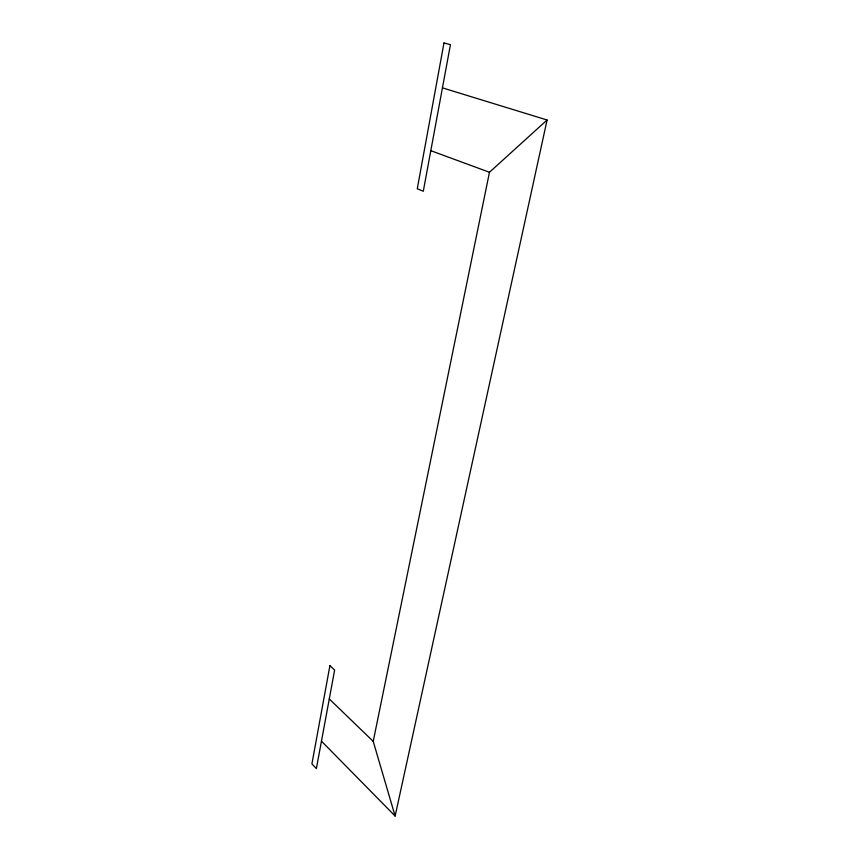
<?xml version="1.0" encoding="UTF-8"?>
<svg xmlns="http://www.w3.org/2000/svg" width="859" height="859" viewBox="0 0 859 859"><rect width="100%" height="100%" fill="white"/><g stroke="black" fill="none" stroke-linecap="round" stroke-linejoin="round"><path stroke-width="1.29" d="M547.086 120.002L395.119 816.05L373.225 741.371L489.469 172.272L547.086 120.002L442.439 87.865M430.81 150.669L489.469 172.272M329.287 698.936L373.225 741.371M321.47 741.156L395.119 816.05M329.91 665.65L311.914 763.887L316.38 768.59L334.634 670.052L329.91 665.65M443.985 42.95L417.27 188.776L423.294 191.246L450.438 44.668L443.985 42.95"/></g></svg>
